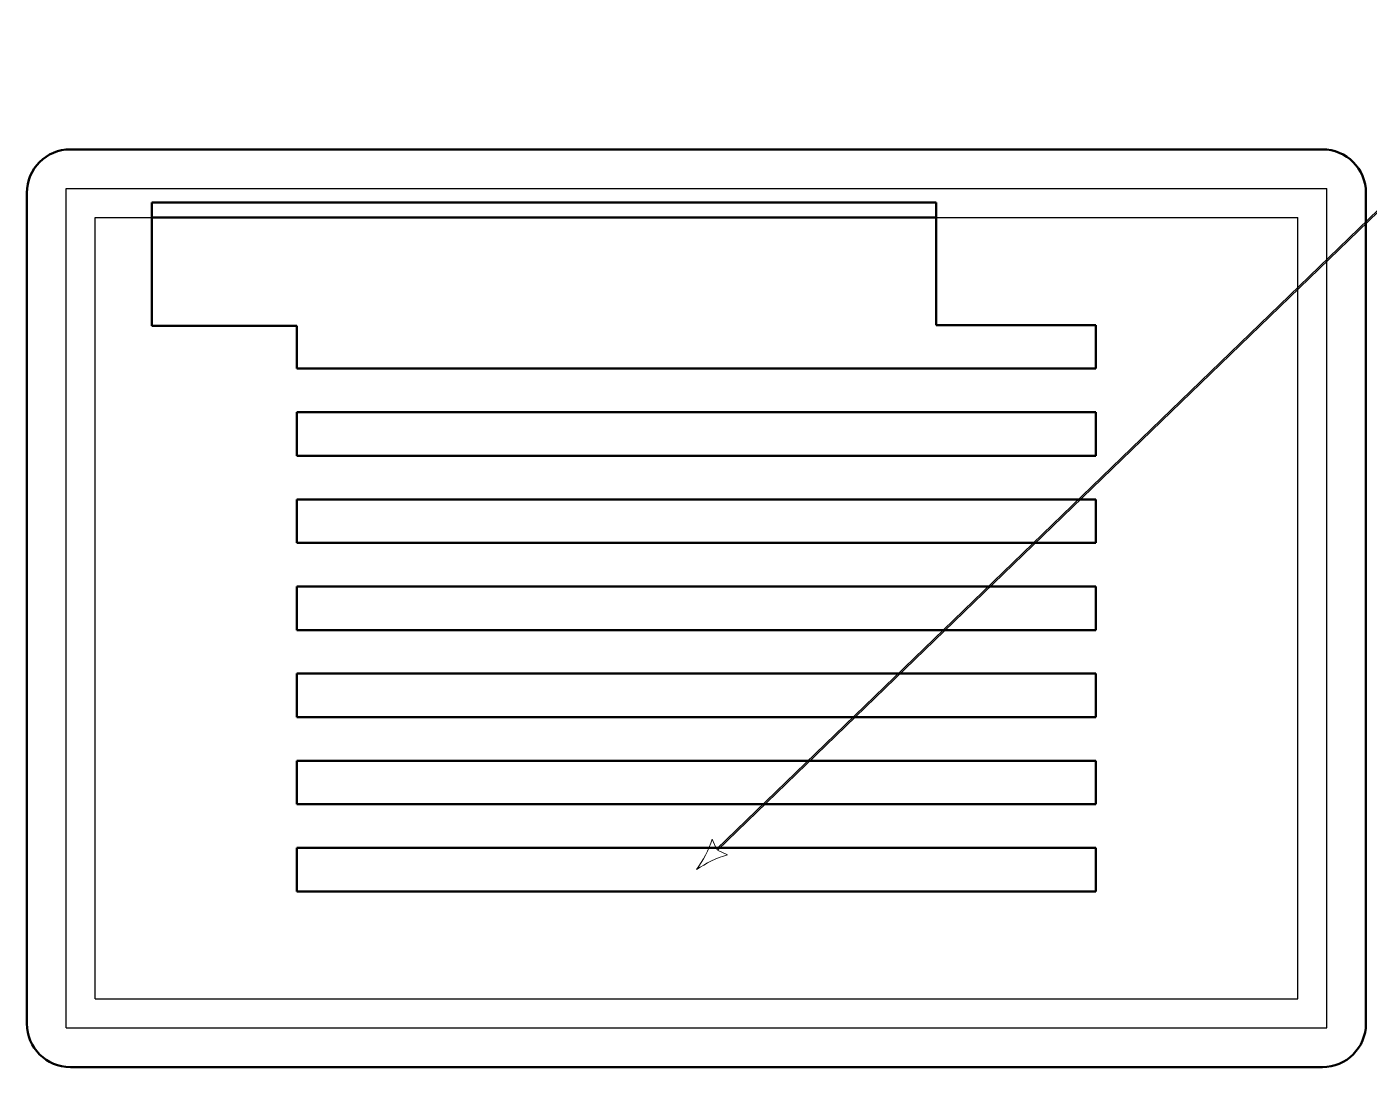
# Model space of a CAD drawing. Header units: millimetres. Extents: x 4 to 410, y 10 to 287.
# Drawn here: x 243.9 to 336.3, y 73.4 to 145 of the extents above; entities that cross this region are included whole.
import ezdxf

# ---------------------------------------------------------------- set-up
doc = ezdxf.new("R2010")
doc.units = ezdxf.units.MM
for name, color, linetype, lineweight in [('dimensions', 7, 'Continuous', 13), ('hidden', 7, 'Continuous', 25), ('part', 7, 'Continuous', 50)]:
    doc.layers.add(name, color=color, linetype=linetype, lineweight=lineweight)

msp = doc.modelspace()

# ---------------------------------------------------------------- linework, layer by layer
at = {"layer": 'dimensions'}
for p, q in [((349.965, 145.036), (291.394, 88.417)), ((291.464, 88.345), (350.035, 144.964)), ((291.394, 88.417), (291.096, 89.103)), ((292.139, 88.025), (291.464, 88.345))]:
    msp.add_line(p, q, dxfattribs=at)
for centre, start, end in [((283.889, 91.524), -36.5087, -18.56345), ((294.314, 80.739), 106.6214, 124.56666)]:
    msp.add_arc(centre, 7.603, start, end, dxfattribs=at)
at = {"layer": 'hidden'}
for p, q in [((246.9, 136.6), (333.1, 136.6)), ((243.9, 76.4), (243.9, 133.6)), ((246.6, 76.1), (246.6, 133.9)), ((246.6, 133.9), (333.4, 133.9)), ((246.6, 76.1), (246.6, 133.9)), ((246.6, 133.9), (333.4, 133.9)), ((333.4, 76.1), (333.4, 133.9)), ((333.4, 76.1), (333.4, 133.9)), ((336.1, 76.4), (336.1, 133.6)), ((252.5, 132.95), (306.5, 132.95)), ((252.5, 131.9), (252.5, 132.95)), ((306.5, 131.9), (306.5, 132.95)), ((248.6, 131.9), (252.5, 131.9)), ((248.6, 78.1), (248.6, 131.9)), ((248.6, 131.9), (331.4, 131.9)), ((248.6, 78.1), (248.6, 131.9)), ((252.5, 124.45), (252.5, 131.9)), ((306.5, 124.5), (306.5, 131.9)), ((306.5, 131.9), (331.4, 131.9)), ((331.4, 78.1), (331.4, 131.9)), ((331.4, 78.1), (331.4, 131.9)), ((262.5, 124.45), (252.5, 124.45)), ((262.5, 121.5), (262.5, 124.45)), ((317.5, 124.5), (306.5, 124.5)), ((317.5, 121.5), (317.5, 124.5)), ((317.5, 121.5), (262.5, 121.5)), ((317.5, 118.5), (262.5, 118.5)), ((262.5, 115.5), (262.5, 118.5)), ((317.5, 115.5), (317.5, 118.5)), ((317.5, 115.5), (262.5, 115.5)), ((317.5, 112.5), (262.5, 112.5)), ((262.5, 109.5), (262.5, 112.5)), ((317.5, 109.5), (317.5, 112.5)), ((317.5, 109.5), (262.5, 109.5)), ((317.5, 106.5), (262.5, 106.5)), ((262.5, 103.5), (262.5, 106.5)), ((317.5, 103.5), (317.5, 106.5)), ((317.5, 103.5), (262.5, 103.5)), ((317.5, 100.5), (262.5, 100.5)), ((262.5, 97.5), (262.5, 100.5)), ((317.5, 97.5), (317.5, 100.5)), ((317.5, 97.5), (262.5, 97.5)), ((317.5, 94.5), (262.5, 94.5)), ((262.5, 91.5), (262.5, 94.5)), ((317.5, 91.5), (317.5, 94.5)), ((317.5, 91.5), (262.5, 91.5)), ((317.5, 88.5), (262.5, 88.5)), ((262.5, 85.5), (262.5, 88.5)), ((317.5, 85.5), (317.5, 88.5)), ((317.5, 85.5), (262.5, 85.5)), ((248.6, 78.1), (331.4, 78.1)), ((248.6, 78.1), (331.4, 78.1)), ((246.6, 76.1), (333.4, 76.1)), ((246.6, 76.1), (333.4, 76.1)), ((246.9, 73.4), (333.1, 73.4))]:
    msp.add_line(p, q, dxfattribs=at)
for centre, start, end in [((246.9, 133.6), -270, -180), ((333.1, 133.6), 0, 90), ((246.9, 76.4), 180, 270), ((333.1, 76.4), -450, -360)]:
    msp.add_arc(centre, 3, start, end, dxfattribs=at)
at = {"layer": 'part'}
for p, q in [((246.9, 136.6), (333.1, 136.6)), ((243.9, 76.4), (243.9, 133.6)), ((336.1, 76.4), (336.1, 133.6)), ((306.5, 132.95), (252.5, 132.95)), ((252.5, 124.45), (252.5, 132.95)), ((306.5, 124.5), (306.5, 132.95)), ((252.5, 131.9), (306.5, 131.9)), ((262.5, 124.45), (252.5, 124.45)), ((262.5, 121.5), (262.5, 124.45)), ((317.5, 124.5), (306.5, 124.5)), ((317.5, 121.5), (317.5, 124.5)), ((317.5, 121.5), (262.5, 121.5)), ((317.5, 118.5), (262.5, 118.5)), ((262.5, 115.5), (262.5, 118.5)), ((317.5, 115.5), (317.5, 118.5)), ((317.5, 115.5), (262.5, 115.5)), ((317.5, 112.5), (262.5, 112.5)), ((262.5, 109.5), (262.5, 112.5)), ((317.5, 109.5), (317.5, 112.5)), ((317.5, 109.5), (262.5, 109.5)), ((317.5, 106.5), (262.5, 106.5)), ((262.5, 103.5), (262.5, 106.5)), ((317.5, 103.5), (317.5, 106.5)), ((317.5, 103.5), (262.5, 103.5)), ((317.5, 100.5), (262.5, 100.5)), ((262.5, 97.5), (262.5, 100.5)), ((317.5, 97.5), (317.5, 100.5)), ((317.5, 97.5), (262.5, 97.5)), ((317.5, 94.5), (262.5, 94.5)), ((262.5, 91.5), (262.5, 94.5)), ((317.5, 91.5), (317.5, 94.5)), ((317.5, 91.5), (262.5, 91.5)), ((317.5, 88.5), (262.5, 88.5)), ((262.5, 85.5), (262.5, 88.5)), ((317.5, 85.5), (317.5, 88.5)), ((317.5, 85.5), (262.5, 85.5)), ((246.9, 73.4), (333.1, 73.4))]:
    msp.add_line(p, q, dxfattribs=at)
for centre, start, end in [((246.9, 133.6), -270, -180), ((333.1, 133.6), 0, 90), ((246.9, 76.4), 180, 270), ((333.1, 76.4), -450, -360)]:
    msp.add_arc(centre, 3, start, end, dxfattribs=at)

doc.saveas('drawing.dxf')
